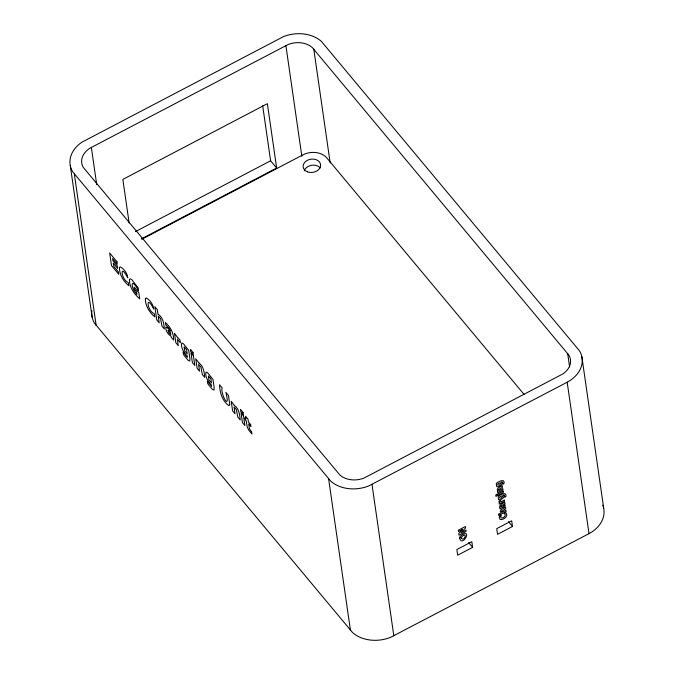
<?xml version="1.0" encoding="UTF-8"?>
<svg xmlns="http://www.w3.org/2000/svg" width="674" height="674" viewBox="0 0 674 674"><rect width="100%" height="100%" fill="white"/><g stroke="black" fill="none" stroke-linecap="round" stroke-linejoin="round"><path stroke-width="1.01" d="M501.456 505.669C499.501 506.595 502.855 508.811 500.108 508.98C497.96 505.643 502.147 503.267 504.826 502.518L505.011 503.815L504.438 504.11L505.315 505.744A2.056 1.213 -39.8 0 1 504.792 506.671L502.518 507.623L501.481 505.652M91.361 147.429L89.254 148.684A20.49 15.51 -8.2 0 0 83.34 167.464L339.881 475.018A20.49 15.51 -8.2 0 0 364.011 478.068L562.925 373.893A20.49 15.51 -8.2 0 0 568.839 355.105L312.298 47.551A20.49 15.51 -8.2 0 0 288.169 44.501L91.361 147.429L96.727 184.684M567.188 382.217L570.238 380.406A32.226 24.39 -8.2 0 0 579.539 350.868L321.414 41.417A32.226 24.39 -8.2 0 0 283.468 36.623L81.942 142.172A32.226 24.39 -8.2 0 0 72.64 171.71L330.766 481.16A32.226 24.39 -8.2 0 0 368.712 485.954L567.188 382.217L589.009 533.648L390.532 637.377A32.226 24.39 -8.2 0 1 352.586 632.583L94.461 323.132A32.226 24.39 -8.2 0 1 91.942 310.748M589.009 533.648L592.058 531.828A32.226 24.39 -8.2 0 0 602.792 505.222M135.407 231.612L270.611 160.8L262.683 105.784M141.447 238.857L276.652 168.045L267.376 103.686L122.853 179.385L129.13 222.976M141.928 239.177L302.811 154.91A17.558 13.295 -8.2 0 1 326.823 157.952L524.06 394.408M472.634 547.364L457.68 555.199L456.862 549.521L471.817 541.685L472.634 547.364L468.607 542.536M512.501 526.487L497.547 534.314L496.73 528.635L511.684 520.808L512.501 526.487L508.474 521.659M501.338 482.23C503.866 480.528 501.532 486.173 504.009 483.528C505.155 477.917 498.086 481.784 496.308 483.452L496.511 485.937A2.932 1.736 -39.8 0 0 497.067 486.763L498.844 486.662L501.111 485.229A2.249 1.331 -39.8 0 0 501.886 483.999L501.953 483.157A2.671 1.584 -39.8 0 0 501.498 482.416L501.237 482.281M503.208 495.255C505.744 493.553 503.402 499.198 505.888 496.544C507.033 490.942 499.965 494.8 498.187 496.477L498.389 498.962A2.932 1.736 -39.8 0 0 498.945 499.779L500.723 499.678L502.981 498.255A2.249 1.331 -39.8 0 0 503.764 497.024L503.823 496.174A2.671 1.584 -39.8 0 0 503.377 495.432L503.107 495.306M170.32 330.968L167.388 327.834L165.779 327.033C165.484 330.555 167.961 334.557 171.061 336.191L171.204 337.194L173.614 340.084C173.9 333.141 170.404 326.974 165.366 322.509L165.694 324.801L168.972 328.23L170.311 330.917M270.611 160.8L276.652 168.045M581.881 356.866L603.702 508.289M567.66 353.437L569.597 366.892M313.772 49.076L330.176 162.914M372.006 484.438L393.827 635.868M285.886 45.546L301.842 156.284M328.634 478.961L350.455 630.384M74.359 174.119L96.18 325.55M70.298 165.711L92.119 317.134M304.252 170.766A8.779 6.647 -8.2 0 1 311.422 165.315A8.779 6.647 -8.2 0 1 320.217 167.919M500.571 483.418C499.914 487.032 494.472 484.362 500.167 482.845L500.571 483.418M502.45 496.435C501.785 500.057 496.342 497.387 502.046 495.862L502.45 496.435M498.608 489.56L499.013 490.579L502.812 488.591L503.006 489.897L497.639 492.702L497.454 491.397L498.044 491.085C494.868 488.962 501.094 486.24 502.416 485.811L502.602 487.117L498.608 489.56M501.734 511.229L502.138 512.248L505.938 510.26L506.123 511.574L498.701 515.458L498.507 514.152L501.17 512.762C497.993 510.631 504.219 507.91 505.534 507.48L505.727 508.786L501.734 511.229M500.672 516.739C500.706 519.898 506.317 516.638 505.096 514.405L504.093 513.655L505.795 512.771C510.403 517.261 497.185 523.614 499.611 516.006L501.33 515.105L500.672 516.739M500.521 500.437L500.875 501.894L504.464 500.007L504.649 501.321L499.291 504.127L499.097 502.821L499.889 502.408L499.131 501.995A2.57 1.525 -39.8 0 1 498.87 501.338L500.521 500.437M119.408 267.662C119.424 274.672 123.51 281.513 128.919 285.81L128.212 282.473C120.865 279.668 119.568 261.815 127.782 277.907C127.378 273.433 124.083 268.867 120.149 266.811L119.408 267.662M145.357 298.767C145.373 305.785 149.46 312.626 154.868 316.923L154.169 313.587C146.814 310.773 145.517 292.929 153.731 309.021C153.327 304.547 150.032 299.972 146.098 297.925L145.357 298.767M186.361 347.514L184.204 344.709A6.833 1.887 62.4 0 0 182.384 343.117L181.635 343.234C180.868 347.135 183.143 351.171 185.476 354.204A6.235 1.719 62.4 0 0 187.094 355.661L187.372 357.228L183.109 352.123L183.446 354.499L184.819 356.377L188.105 360.228L189.714 361.02L189.942 358.753L188.728 350.345L186.361 347.514M210.608 376.581L208.46 373.775A6.833 1.887 62.4 0 0 206.632 372.191L205.882 372.301C205.115 376.21 207.39 380.237 209.732 383.27A6.235 1.719 62.4 0 0 211.341 384.736L211.619 386.295L207.356 381.198L207.702 383.573L209.066 385.452L212.352 389.294L213.961 390.086L214.189 387.82L212.976 379.411L210.608 376.581M129.433 279.702C129.408 287.234 134.236 294.083 139.737 298.877L138.836 292.659L134.202 287.099L134.539 289.475L136.544 291.876L136.906 294.344C129.93 287.225 130.891 275.843 138.532 290.772L138.111 287.815L131.792 279.693A9.065 2.502 62.4 0 0 129.433 279.702M229.733 404.51L229.034 405.714C222.268 401.241 219.791 392.453 219.547 384.728L222.15 387.853C220.162 394.088 230.87 412.404 225.883 392.327L228.494 395.453L229.733 404.51M459.5 537.793C462.179 548.687 473.519 526.605 460.612 535.914A3.69 2.182 -39.8 0 0 459.5 537.793M460.814 537.81C464.782 542.915 468.219 529.697 460.814 537.81M504.101 505.483L503.116 506.25L502.492 505.129L503.604 504.548L504.101 505.483M184.179 347.085L184.659 350.842L187.229 353.926L186.605 349.621L184.179 347.085M208.426 376.159L208.906 379.909L211.476 383.001L210.852 378.687L208.426 376.159M168.171 330.513L168.854 332.821L170.842 334.708L170.556 332.737L168.171 330.513M462.558 529.393L458.767 533.496L459.011 535.164L466.113 531.441L465.936 530.16L461.058 532.713L465.599 527.868L465.405 526.529L458.303 530.253L458.489 531.525L462.558 529.393M497.05 494.295L495.744 494.977L495.946 496.359L497.252 495.676L497.05 494.295M503.183 491.127L497.816 493.932L498.01 495.247L503.368 492.433L503.183 491.127M177.768 337.758L174.482 333.268L175.847 342.763L178.29 345.686L177.372 339.325L180.396 342.754L179.975 339.856L177.768 337.758M158.533 314.547L157.977 314.354L157.303 309.636L154.86 306.712L156.756 319.88L159.199 322.804L158.23 316.064L160.555 318.667L161.937 326.09L164.372 329.013C163.908 323.941 163.209 317.639 158.533 314.547M198.889 362.932L195.746 358.762L197.12 368.265L199.555 371.189L198.586 364.449L200.919 367.052L202.301 374.474L204.736 377.398C204.264 372.326 203.573 366.024 198.889 362.932M234.367 405.47L231.224 401.291L232.597 410.795L235.032 413.718L234.063 406.986L236.397 409.581L237.779 417.004L240.214 419.927C239.742 414.855 239.051 408.554 234.367 405.47M251.512 431.68L249.506 428.984L248.681 423.929L250.947 426.65L250.652 424.586L248.386 421.865L247.99 419.152L245.555 416.229L245.951 418.942L244.948 417.745L245.243 419.809L246.246 421.006L247.274 427.139L248.883 430.324L252.009 434.005L251.512 431.68M193 352.435L190.43 349.351L190.759 351.659L193.328 354.743L193 352.435M243.053 412.446L240.483 409.362L240.812 411.671L243.39 414.754L243.053 412.446M116.947 261.731L109.677 253.011L111.488 265.615L118.759 274.326L118.413 271.892L113.721 266.264L113.274 263.155L117.621 268.378L117.276 265.935L112.92 260.72L112.609 258.538L117.301 264.166L116.947 261.731M193.463 356.015L191.02 353.1L192.393 362.595L194.828 365.519L193.463 356.015M243.516 416.026L241.081 413.103L242.446 422.606L244.881 425.53L243.516 416.026M307.664 171.887A8.779 6.647 -8.2 0 0 320.613 165.105A8.779 6.647 -8.2 0 0 307.336 160.345A8.779 6.647 -8.2 0 0 307.664 171.887"/></g></svg>
